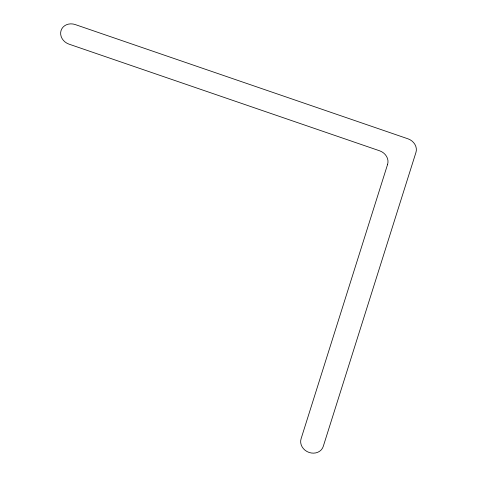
<?xml version="1.0" encoding="UTF-8"?>
<svg xmlns="http://www.w3.org/2000/svg" width="477" height="477" viewBox="0 0 477 477"><rect width="100%" height="100%" fill="white"/><g stroke="black" fill="none" stroke-linecap="round" stroke-linejoin="round"><path stroke-width="0.72" d="M387.592 164.404L301.065 438.834A11.74 10.261 23.7 0 0 309.06 452.44A11.74 10.261 23.7 0 0 323.245 446.448L415.95 152.419A11.74 10.261 23.7 0 0 407.948 138.807L75.235 24.566A11.74 10.261 23.7 0 0 61.05 30.558A11.74 10.261 23.7 0 0 69.052 44.164L379.591 150.792A11.74 10.261 23.7 0 1 387.592 164.404"/></g></svg>
